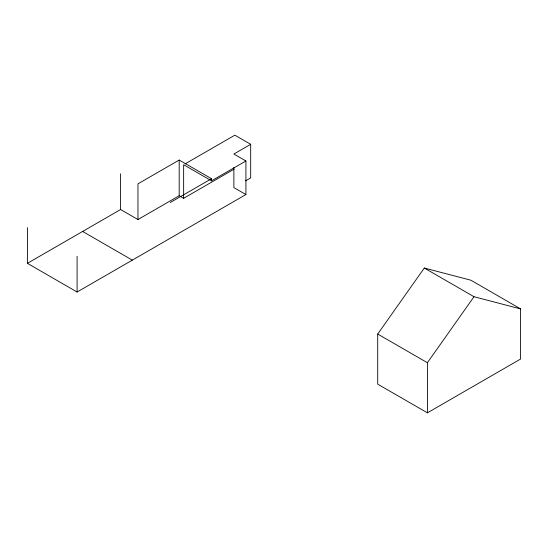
<?xml version="1.0" encoding="UTF-8"?>
<svg xmlns="http://www.w3.org/2000/svg" width="548" height="548" viewBox="0 0 548 548"><rect width="100%" height="100%" fill="white"/><g stroke="black" fill="none" stroke-linecap="round" stroke-linejoin="round"><path stroke-width="0.82" d="M377.709 334.033L424.31 268.034L470.91 280.22L520.6 308.914L520.6 359.029L427.399 412.836L377.709 384.148L377.709 334.033L427.399 362.721L427.399 412.836M427.399 362.721L473.999 296.721L520.6 308.914M137.959 219.543L179.189 195.739L183.642 198.308L183.642 164.729L211.521 180.833L211.521 178.703L179.189 160.037L137.959 183.84L137.959 219.543L120.601 209.521L27.4 263.328L27.4 227.626M185.101 163.886L234.852 135.164L250.689 144.309L250.689 177.888L245.573 180.84M250.689 144.309L233.873 154.022L245.915 160.975L245.915 194.547L77.09 292.022L27.4 263.328M170.291 202.507L211.521 178.703M211.521 180.833L245.915 160.975M183.642 198.308L234.119 169.161M424.31 268.034L473.999 296.721M245.915 194.547L233.873 187.594L233.873 167.448M82.625 231.448L132.321 260.136M179.189 160.037L179.189 195.739M120.601 173.812L120.601 209.521M77.09 256.313L77.09 292.022"/></g></svg>
